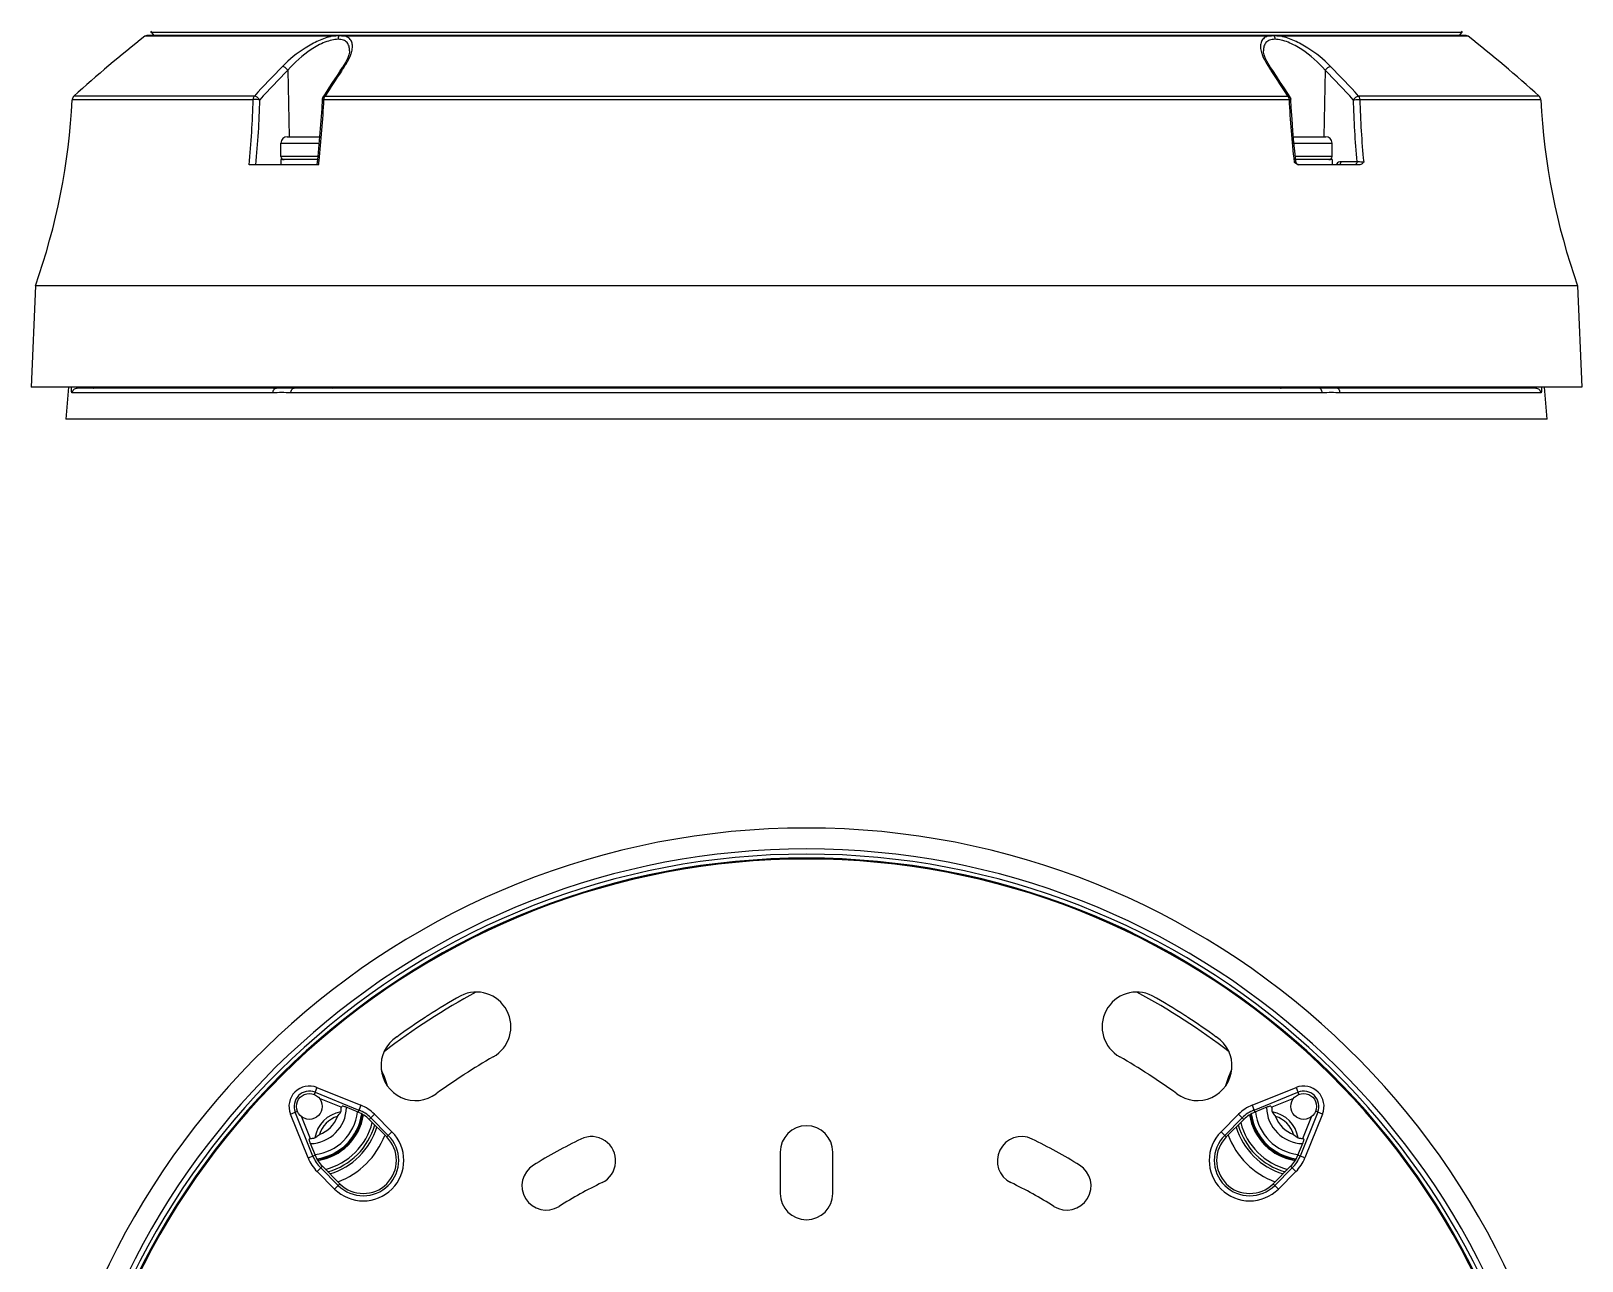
# Model space of a CAD drawing. Header units: millimetres. Extents: x 42 to 799, y 30 to 564.
# Drawn here: x 413.8 to 563.8, y 172 to 290.9 of the extents above; entities that cross this region are included whole.
import ezdxf

# ---------------------------------------------------------------- set-up
doc = ezdxf.new("R2010")
doc.units = ezdxf.units.MM
doc.header["$LTSCALE"] = 46.255
doc.layers.get('0').update_dxf_attribs({"linetype": 'CONTINUOUS'})
doc.layers.add('02___PRT_ALL_AXES', color=7, linetype='CONTINUOUS')

msp = doc.modelspace()

# ---------------------------------------------------------------- linework, layer by layer
at = {"color": 7, "linetype": 'Continuous'}
for p, q in [((442.86, 290.377), (424.77, 290.377)), ((552.574, 290.441), (424.956, 290.441)), ((552.184, 290.729), (425.346, 290.729)), ((425.419, 290.729), (425.643, 290.441)), ((533.353, 290.377), (444.179, 290.377)), ((552.759, 290.377), (534.671, 290.377)), ((552.111, 290.729), (551.887, 290.441)), ((444.566, 288.973), (444.566, 288.976)), ((532.963, 288.975), (532.963, 288.972)), ((438.601, 287.107), (438.724, 280.66)), ((443.665, 287.037), (443.89, 287.371)), ((444.02, 287.57), (443.89, 287.371)), ((443.981, 287.309), (444.091, 287.472)), ((443.981, 287.31), (444.091, 287.472)), ((444.24, 287.952), (444.02, 287.57)), ((533.501, 287.584), (533.284, 287.963)), ((533.439, 287.472), (533.549, 287.31)), ((533.439, 287.472), (533.549, 287.309)), ((533.639, 287.371), (533.501, 287.584)), ((533.852, 287.056), (533.639, 287.371)), ((538.928, 287.107), (538.806, 280.66)), ((435.243, 284.25), (417.755, 284.25)), ((435.367, 284.595), (417.918, 284.595)), ((442.211, 284.818), (442.003, 284.493)), ((535.433, 284.25), (442.097, 284.25)), ((442.205, 284.595), (535.325, 284.595)), ((535.527, 284.493), (535.307, 284.838)), ((559.611, 284.595), (542.163, 284.595)), ((559.775, 284.25), (542.287, 284.25)), ((438.532, 280.656), (441.671, 280.656)), ((535.859, 280.656), (538.998, 280.656)), ((437.932, 278.756), (437.932, 280.056)), ((437.932, 280.056), (441.618, 280.056)), ((535.911, 280.056), (539.598, 280.056)), ((539.598, 278.756), (539.598, 280.056)), ((441.577, 277.956), (434.85, 277.956)), ((441.493, 278.756), (437.932, 278.756)), ((437.932, 278.456), (437.932, 277.956)), ((441.461, 278.456), (437.932, 278.456)), ((539.598, 278.756), (536.037, 278.756)), ((539.598, 278.456), (536.069, 278.456)), ((542.293, 277.956), (536.391, 277.956)), ((539.598, 278.456), (539.598, 277.956)), ((542, 278.246), (540.436, 278.246)), ((563.765, 256.456), (413.765, 256.456)), ((417.377, 256.456), (417.12, 253.356)), ((437.159, 255.9), (417.746, 255.9)), ((437.517, 256.356), (418.239, 256.356)), ((435.883, 256.456), (435.876, 256.356)), ((435.99, 256.356), (435.998, 256.456)), ((538.653, 255.9), (438.877, 255.9)), ((538.307, 256.356), (439.223, 256.356)), ((445.251, 256.456), (445.251, 256.356)), ((445.922, 256.456), (445.922, 256.356)), ((446.491, 256.356), (446.484, 256.456)), ((446.638, 256.356), (446.63, 256.456)), ((530.9, 256.456), (530.892, 256.356)), ((531.046, 256.456), (531.038, 256.356)), ((531.046, 256.456), (531.038, 256.356)), ((531.608, 256.356), (531.608, 256.456)), ((532.278, 256.356), (532.279, 256.456)), ((559.291, 256.356), (540.013, 256.356)), ((559.784, 255.9), (540.371, 255.9)), ((541.532, 256.456), (541.539, 256.356)), ((541.653, 256.356), (541.646, 256.456)), ((547.652, 256.356), (547.661, 256.456)), ((548.649, 256.356), (548.657, 256.456)), ((550.381, 256.356), (550.372, 256.456)), ((551.377, 256.356), (551.369, 256.456)), ((560.41, 253.356), (560.153, 256.456)), ((560.41, 253.356), (417.12, 253.356)), ((441.418, 188.734), (441.149, 188.065)), ((441.232, 188.272), (445.482, 186.559)), ((441.418, 188.734), (445.668, 187.021)), ((443.776, 186.818), (441.675, 187.665)), ((531.861, 187.021), (536.112, 188.734)), ((532.048, 186.559), (536.298, 188.272)), ((535.855, 187.665), (533.754, 186.818)), ((536.112, 188.734), (536.381, 188.065)), ((438.854, 186.169), (439.522, 186.439)), ((440.567, 181.919), (438.854, 186.169)), ((441.029, 182.105), (439.316, 186.356)), ((445.399, 186.353), (444.166, 186.85)), ((445.668, 187.021), (445.399, 186.353)), ((446.466, 185.647), (446.975, 186.157)), ((446.975, 186.157), (448.672, 184.46)), ((528.857, 184.46), (530.554, 186.157)), ((530.554, 186.157), (531.064, 185.647)), ((531.861, 187.021), (532.131, 186.353)), ((533.364, 186.85), (532.131, 186.353)), ((538.214, 186.356), (536.501, 182.105)), ((538.676, 186.169), (536.963, 181.919)), ((538.676, 186.169), (538.008, 186.439)), ((439.923, 185.913), (440.769, 183.812)), ((446.466, 185.647), (448.163, 183.95)), ((446.623, 185.805), (448.32, 184.108)), ((529.21, 184.108), (530.907, 185.805)), ((529.367, 183.95), (531.064, 185.647)), ((536.76, 183.812), (537.607, 185.913)), ((440.738, 183.422), (441.235, 182.189)), ((448.163, 183.95), (448.672, 184.46)), ((528.857, 184.46), (529.367, 183.95)), ((536.295, 182.189), (536.792, 183.422)), ((440.567, 181.919), (441.235, 182.189)), ((486.222, 182.493), (486.222, 178.493)), ((491.308, 178.493), (491.308, 182.493)), ((536.963, 181.919), (536.295, 182.189)), ((441.431, 180.612), (441.94, 181.122)), ((443.128, 178.915), (441.431, 180.612)), ((443.48, 179.267), (441.783, 180.965)), ((443.637, 179.425), (441.94, 181.122)), ((535.59, 181.122), (533.892, 179.425)), ((535.747, 180.965), (534.05, 179.267)), ((536.099, 180.612), (534.402, 178.915)), ((535.59, 181.122), (536.099, 180.612)), ((443.128, 178.915), (443.637, 179.425)), ((533.892, 179.425), (534.402, 178.915))]:
    msp.add_line(p, q, dxfattribs=at)
for points in [[(444.566, 288.972), (444.555, 288.843), (444.501, 288.591), (444.398, 288.294), (444.24, 287.952)], [(533.284, 287.963), (533.128, 288.301), (533.027, 288.596), (532.975, 288.845), (532.963, 288.972)], [(443.665, 287.037), (443.298, 286.488), (442.934, 285.936), (442.571, 285.379), (442.211, 284.818)], [(535.307, 284.838), (534.946, 285.399), (534.583, 285.955), (534.219, 286.508), (533.852, 287.056)], [(441.926, 284.252), (441.876, 283.408), (441.798, 282.238), (441.707, 281.07), (441.605, 279.905), (441.492, 278.742), (441.408, 277.956)], [(536.093, 278.224), (536.013, 278.986), (535.906, 280.106), (535.81, 281.229), (535.724, 282.354), (535.649, 283.48), (535.604, 284.252)]]:
    msp.add_lwpolyline(points, dxfattribs=at)
for centre in [(440.682, 186.906), (536.848, 186.906)]:
    msp.add_circle(centre, 1.25, dxfattribs=at)
for centre, radius, start, end in [((424.956, 290.141), 0.3, 90, 128.18222), ((425.546, 290.729), 0.2, 127.81718, 180), ((551.984, 290.729), 0.2, 0, 52.18282), ((552.574, 290.141), 0.3, 51.81778, 90), ((518.739, 208.468), 112.899, 135.59127, 137.60047), ((518.955, 208.402), 112.477, 135.59379, 137.6027), ((539.517, 222.849), 115.248, 146.16655, 147.60422), ((536.508, 224.845), 111.638, 145.97696, 146.15775), ((539.191, 291.377), 6.952, 210.94386, 214.17171), ((440.988, 224.822), 111.679, 33.82067, 34.02302), ((438.759, 223.336), 114.358, 32.39014, 33.81789), ((458.322, 208.163), 112.826, 42.4004, 44.40311), ((458.537, 208.227), 113.249, 42.40264, 44.40562), ((353.84, 287.552), 64, 340.56418, 357.0427), ((418.254, 284.225), 0.5, 132.13434, 177.0427), ((360.45, 285.766), 74.809, 354.00791, 358.83943), ((360.38, 285.793), 75.528, 354.04454, 358.82363), ((326.299, 290.645), 115.974, 353.91103, 356.83907), ((442.427, 284.225), 0.501, 170.50135, 176.86449), ((534.682, 284.225), 0.751, 1.94263, 6.90437), ((651.517, 290.669), 116.262, 183.16469, 186.1505), ((535.103, 284.225), 0.501, 3.13551, 9.49865), ((616.995, 285.783), 75.372, 181.17127, 185.73898), ((616.921, 285.755), 74.65, 181.15526, 185.7994), ((559.276, 284.225), 0.5, 2.9573, 47.86566), ((623.69, 287.552), 64, 182.9573, 199.43582), ((438.532, 280.056), 0.6, 90, 180), ((538.998, 280.056), 0.6, 0, 90), ((438.232, 278.756), 0.3, 180, 270), ((327.349, 290.538), 114.919, 353.71445, 353.90872), ((536.391, 278.256), 0.3, 186.13242, 269.95817), ((539.298, 278.756), 0.3, 270, 360), ((540.534, 277.671), 0.61, 141.50484, 148.48165), ((437.197, 256.656), 0.3, 270, 317.85528), ((540.333, 256.656), 0.3, 222.14472, 270), ((488.765, 138.823), 75, 278.26948, 261.73052), ((488.765, 138.823), 72.976, 281.61497, 258.384), ((488.765, 138.823), 72.477, 281.61622, 258.38378), ((488.765, 138.823), 72.091, 281.4125, 258.5875), ((488.765, 138.823), 72, 5.69363, 174.30637), ((488.765, 138.823), 67.627, 119.64039, 122.76006), ((456.829, 194.618), 3.343, 299.07016, 116.84705), ((520.701, 194.618), 3.343, 63.15295, 240.92984), ((488.765, 138.823), 67.627, 57.23994, 60.35961), ((488.765, 138.823), 67.627, 123.05043, 125.87973), ((453.84, 192.798), 3.343, 119.96672, 125.84377), ((523.69, 192.798), 3.343, 54.15623, 60.03328), ((488.765, 138.823), 67.627, 54.12027, 56.94957), ((450.954, 190.817), 3.343, 123.08639, 306.74033), ((526.576, 190.817), 3.343, 233.25967, 56.91361), ((488.765, 138.823), 60.946, 119.82481, 122.866), ((488.765, 138.823), 60.946, 57.134, 60.17519), ((488.765, 138.823), 60.946, 122.94448, 125.98568), ((453.84, 192.798), 3.343, 302.18983, 303.62066), ((523.69, 192.798), 3.343, 236.37934, 237.81017), ((488.765, 138.823), 60.946, 54.01432, 57.05552), ((440.682, 186.906), 1.971, 68.05199, 201.94801), ((440.682, 186.906), 1.473, 68.05199, 201.94801), ((536.848, 186.906), 1.971, 338.05199, 111.94801), ((536.848, 186.906), 1.473, 338.05199, 111.94801), ((444.203, 183.385), 3.025, 98.98687, 171.01313), ((436.649, 191.403), 8.686, 320.99771, 324.61212), ((440.682, 186.906), 3.095, 350.0746, 358.37554), ((444.203, 183.385), 3.2, 45, 68.05199), ((444.203, 183.385), 3.423, 45, 68.05199), ((444.203, 183.385), 3.921, 45, 68.05199), ((533.327, 183.385), 3.921, 111.94801, 135), ((533.327, 183.385), 3.423, 111.94801, 135), ((533.327, 183.385), 3.2, 111.94801, 135), ((536.848, 186.906), 3.095, 181.62446, 189.9254), ((533.327, 183.385), 3.025, 8.98687, 81.01313), ((444.203, 183.385), 2.675, 107.48482, 162.51518), ((440.682, 186.906), 2.886, 289.64127, 340.35873), ((488.765, 182.493), 2.543, 0, 180), ((533.327, 183.385), 2.675, 17.48482, 72.51518), ((536.848, 186.906), 2.886, 199.64127, 250.35873), ((440.682, 186.906), 3.095, 271.62446, 279.9254), ((445.9, 181.688), 3.921, 225, 45), ((445.9, 181.688), 3.423, 225, 45), ((445.9, 181.688), 3.2, 225, 45), ((488.765, 138.823), 49.95, 115.90628, 121.92457), ((467.965, 181.646), 2.343, 295.90628, 115.90628), ((509.564, 181.646), 2.343, 64.09372, 244.09372), ((488.765, 138.823), 49.95, 58.07543, 64.09372), ((531.63, 181.688), 3.921, 135, 315), ((531.63, 181.688), 3.423, 135, 315), ((531.63, 181.688), 3.2, 135, 315), ((541.345, 190.939), 8.686, 230.99771, 234.61212), ((536.848, 186.906), 3.095, 260.0746, 268.37554), ((444.203, 183.385), 3.921, 201.94801, 225), ((444.203, 183.385), 3.423, 201.94801, 225), ((444.203, 183.385), 3.2, 201.94801, 225), ((533.327, 183.385), 3.2, 315, 338.05199), ((533.327, 183.385), 3.423, 315, 338.05199), ((533.327, 183.385), 3.921, 315, 338.05199), ((463.59, 179.229), 2.343, 121.92457, 301.92457), ((513.939, 179.229), 2.343, 238.07543, 58.07543), ((488.765, 138.823), 45.264, 115.90628, 121.92457), ((488.765, 138.823), 45.264, 58.07543, 64.09372), ((488.765, 178.493), 2.543, 180, 360)]:
    msp.add_arc(centre, radius, start, end, dxfattribs=at)
for centre, major_axis, start_param, end_param in [((441.538, 189.03), (1.429, 3.546), -1.894234, -1.8530957), ((535.992, 189.03), (-1.429, 3.546), -4.4300896, -4.3889514), ((438.558, 186.05), (3.546, 1.429), -1.288497, -1.2473587), ((538.972, 186.05), (3.546, -1.429), -1.894234, -1.8530957)]:
    msp.add_ellipse(centre, major_axis=major_axis, ratio=0.8007313, start_param=start_param, end_param=end_param, dxfattribs=at)
for points, knots in [([(442.86, 290.377), (442.417, 290.282), (441.524, 289.96), (439.872, 289.051), (438.746, 288.144), (438.087, 287.472)], [0, 0, 0, 0, 0.2406952, 0.5000528, 1, 1, 1, 1]), ([(443.459, 290.087), (443.258, 290.087), (442.825, 290.025), (441.929, 289.73), (440.398, 288.882), (439.255, 287.864), (438.601, 287.107)], [0, 0, 0, 0, 0.103777, 0.2231851, 0.4846167, 1, 1, 1, 1]), ([(443.55, 290.41), (443.494, 290.41), (443.263, 290.407), (443.032, 290.395), (442.858, 290.377)], [0, 0, 0, 0, 0.2419941, 1, 1, 1, 1]), ([(443.55, 290.41), (443.535, 290.387), (443.482, 290.288), (443.458, 290.173), (443.456, 290.087)], [0, 0, 0, 0, 0.2368611, 1, 1, 1, 1]), ([(444.566, 288.975), (444.572, 289.121), (444.55, 289.406), (444.35, 289.797), (443.954, 290.048), (443.633, 290.087), (443.459, 290.087)], [0, 0, 0, 0, 0.2456938, 0.4708364, 0.7086544, 1, 1, 1, 1]), ([(444.18, 290.377), (444.129, 290.383), (443.92, 290.404), (443.709, 290.41), (443.55, 290.41)], [0, 0, 0, 0, 0.2418744, 1, 1, 1, 1]), ([(444.792, 288.923), (444.831, 289.079), (444.878, 289.381), (444.818, 289.822), (444.579, 290.191), (444.32, 290.33), (444.179, 290.377)], [0, 0, 0, 0, 0.2751563, 0.5171299, 0.7460749, 1, 1, 1, 1]), ([(533.353, 290.377), (533.204, 290.327), (532.93, 290.179), (532.692, 289.773), (532.654, 289.296), (532.72, 288.972), (532.77, 288.804)], [0, 0, 0, 0, 0.2502739, 0.4766011, 0.7200102, 1, 1, 1, 1]), ([(534.077, 290.087), (533.902, 290.087), (533.579, 290.049), (533.182, 289.798), (532.98, 289.407), (532.958, 289.122), (532.963, 288.975)], [0, 0, 0, 0, 0.2917928, 0.5296474, 0.7545456, 1, 1, 1, 1]), ([(533.979, 290.41), (533.925, 290.41), (533.715, 290.407), (533.505, 290.396), (533.35, 290.377)], [0, 0, 0, 0, 0.2591963, 1, 1, 1, 1]), ([(533.979, 290.41), (533.994, 290.387), (534.048, 290.288), (534.072, 290.173), (534.074, 290.087)], [0, 0, 0, 0, 0.2370382, 1, 1, 1, 1]), ([(534.672, 290.377), (534.613, 290.383), (534.382, 290.403), (534.151, 290.41), (533.979, 290.41)], [0, 0, 0, 0, 0.2572792, 1, 1, 1, 1]), ([(538.928, 287.107), (538.276, 287.863), (537.134, 288.879), (535.606, 289.728), (534.711, 290.024), (534.278, 290.087), (534.077, 290.087)], [0, 0, 0, 0, 0.5151363, 0.776604, 0.8960858, 1, 1, 1, 1]), ([(539.443, 287.472), (538.784, 288.144), (537.658, 289.051), (536.007, 289.959), (535.114, 290.282), (534.671, 290.377)], [0, 0, 0, 0, 0.4998418, 0.7592316, 1, 1, 1, 1]), ([(444.356, 287.895), (444.387, 287.948), (444.501, 288.154), (444.602, 288.368), (444.666, 288.53)], [0, 0, 0, 0, 0.2614376, 1, 1, 1, 1]), ([(444.666, 288.53), (444.679, 288.563), (444.727, 288.692), (444.768, 288.824), (444.792, 288.923)], [0, 0, 0, 0, 0.2589219, 1, 1, 1, 1]), ([(532.77, 288.804), (532.777, 288.78), (532.807, 288.682), (532.842, 288.585), (532.871, 288.512)], [0, 0, 0, 0, 0.2436241, 1, 1, 1, 1]), ([(532.871, 288.512), (532.894, 288.454), (532.999, 288.21), (533.125, 287.975), (533.228, 287.802)], [0, 0, 0, 0, 0.2374451, 1, 1, 1, 1]), ([(438.601, 287.107), (438.532, 287.203), (438.379, 287.353), (438.182, 287.463), (438.087, 287.472)], [0, 0, 0, 0, 0.5531887, 1, 1, 1, 1]), ([(443.89, 287.371), (443.9, 287.385), (443.952, 287.443), (444.032, 287.467), (444.091, 287.472)], [0, 0, 0, 0, 0.2320246, 1, 1, 1, 1]), ([(444.091, 287.472), (444.115, 287.507), (444.207, 287.646), (444.294, 287.787), (444.356, 287.895)], [0, 0, 0, 0, 0.2560551, 1, 1, 1, 1]), ([(533.639, 287.371), (533.629, 287.385), (533.578, 287.443), (533.498, 287.467), (533.439, 287.472)], [0, 0, 0, 0, 0.2320256, 1, 1, 1, 1]), ([(538.928, 287.107), (538.998, 287.203), (539.151, 287.353), (539.348, 287.463), (539.443, 287.472)], [0, 0, 0, 0, 0.5531887, 1, 1, 1, 1]), ([(435.367, 284.595), (435.348, 284.573), (435.278, 284.47), (435.247, 284.345), (435.243, 284.25)], [0, 0, 0, 0, 0.2369778, 1, 1, 1, 1]), ([(435.892, 284.242), (435.722, 284.252), (435.506, 284.256), (435.289, 284.252), (435.243, 284.25)], [0, 0, 0, 0, 0.7862251, 1, 1, 1, 1]), ([(435.892, 284.242), (435.819, 284.336), (435.661, 284.481), (435.462, 284.587), (435.367, 284.595)], [0, 0, 0, 0, 0.5517313, 1, 1, 1, 1]), ([(441.926, 284.252), (441.926, 284.256), (441.95, 284.25), (441.975, 284.256), (442.032, 284.252), (442.073, 284.251), (442.097, 284.25)], [0, 0, 0, 0, 0.0671776, 0.2633233, 0.5804726, 1, 1, 1, 1]), ([(442.003, 284.493), (442.013, 284.508), (442.064, 284.567), (442.145, 284.591), (442.205, 284.595)], [0, 0, 0, 0, 0.2293246, 1, 1, 1, 1]), ([(535.325, 284.595), (535.339, 284.577), (535.391, 284.491), (535.419, 284.391), (535.428, 284.315)], [0, 0, 0, 0, 0.2325573, 1, 1, 1, 1]), ([(535.527, 284.493), (535.517, 284.508), (535.466, 284.567), (535.384, 284.591), (535.325, 284.595)], [0, 0, 0, 0, 0.2293246, 1, 1, 1, 1]), ([(535.604, 284.252), (535.604, 284.256), (535.58, 284.25), (535.555, 284.256), (535.497, 284.252), (535.457, 284.251), (535.433, 284.25)], [0, 0, 0, 0, 0.0671776, 0.2633233, 0.5804726, 1, 1, 1, 1]), ([(541.638, 284.242), (541.71, 284.336), (541.869, 284.481), (542.067, 284.587), (542.163, 284.595)], [0, 0, 0, 0, 0.5517313, 1, 1, 1, 1]), ([(541.638, 284.242), (541.808, 284.252), (542.024, 284.256), (542.24, 284.252), (542.287, 284.25)], [0, 0, 0, 0, 0.7862251, 1, 1, 1, 1]), ([(542.287, 284.25), (542.285, 284.283), (542.272, 284.405), (542.221, 284.526), (542.163, 284.595)], [0, 0, 0, 0, 0.2630761, 1, 1, 1, 1]), ([(535.925, 278.212), (535.949, 278.212), (535.989, 278.212), (536.046, 278.214), (536.071, 278.217), (536.093, 278.22), (536.093, 278.224)], [0, 0, 0, 0, 0.4229382, 0.737289, 0.9301418, 1, 1, 1, 1]), ([(536.391, 277.956), (536.365, 277.956), (536.253, 277.971), (536.153, 278.028), (536.084, 278.078)], [0, 0, 0, 0, 0.2367991, 1, 1, 1, 1]), ([(540.436, 278.246), (540.365, 278.246), (540.218, 278.208), (540.104, 278.109), (540.057, 278.051)], [0, 0, 0, 0, 0.4846183, 1, 1, 1, 1]), ([(540.436, 278.246), (540.435, 278.208), (540.426, 278.101), (540.35, 277.956), (540.273, 277.956)], [0, 0, 0, 0, 0.3257965, 1, 1, 1, 1]), ([(542, 278.246), (541.999, 278.208), (541.99, 278.101), (541.914, 277.956), (541.837, 277.956)], [0, 0, 0, 0, 0.3257964, 1, 1, 1, 1]), ([(542.653, 278.212), (542.607, 278.212), (542.389, 278.215), (542.171, 278.229), (542, 278.246)], [0, 0, 0, 0, 0.2144183, 1, 1, 1, 1]), ([(542.653, 278.212), (542.629, 278.18), (542.54, 278.064), (542.402, 277.956), (542.293, 277.956)], [0, 0, 0, 0, 0.2721494, 1, 1, 1, 1]), ([(417.746, 255.9), (417.729, 255.9), (417.694, 255.962), (417.681, 256.067), (417.666, 256.245), (417.667, 256.379), (417.669, 256.456)], [0, 0, 0, 0, 0.0913103, 0.2903407, 0.5998263, 1, 1, 1, 1]), ([(417.746, 255.9), (417.756, 256.02), (417.87, 256.261), (418.119, 256.356), (418.239, 256.356)], [0, 0, 0, 0, 0.5017899, 1, 1, 1, 1]), ([(418.239, 256.356), (418.231, 256.356), (418.189, 256.37), (418.178, 256.422), (418.171, 256.456)], [0, 0, 0, 0, 0.1792023, 1, 1, 1, 1]), ([(419.766, 256.356), (419.776, 256.356), (419.803, 256.371), (419.853, 256.39), (419.918, 256.421), (419.966, 256.444), (419.991, 256.456)], [0, 0, 0, 0, 0.1204912, 0.357222, 0.6601372, 1, 1, 1, 1]), ([(437.159, 255.9), (437.166, 256.015), (437.218, 256.185), (437.376, 256.329), (437.472, 256.356), (437.517, 256.356)], [0, 0, 0, 0, 0.5489303, 0.7859021, 1, 1, 1, 1]), ([(438.877, 255.9), (438.589, 255.9), (438.016, 255.955), (437.443, 255.9), (437.159, 255.9)], [0, 0, 0, 0, 0.5032409, 1, 1, 1, 1]), ([(439.223, 256.356), (438.906, 256.356), (438.338, 256.377), (437.769, 256.356), (437.517, 256.356)], [0, 0, 0, 0, 0.557029, 1, 1, 1, 1]), ([(438.877, 255.9), (438.881, 255.96), (438.902, 256.075), (438.977, 256.225), (439.087, 256.329), (439.18, 256.356), (439.223, 256.356)], [0, 0, 0, 0, 0.2897307, 0.5567657, 0.7910003, 1, 1, 1, 1]), ([(442.753, 256.455), (442.762, 256.44), (442.802, 256.388), (442.868, 256.356), (442.915, 256.356)], [0, 0, 0, 0, 0.2744462, 1, 1, 1, 1]), ([(534.615, 256.356), (534.63, 256.356), (534.695, 256.365), (534.75, 256.413), (534.777, 256.455)], [0, 0, 0, 0, 0.2381809, 1, 1, 1, 1]), ([(540.013, 256.356), (539.761, 256.356), (539.192, 256.377), (538.624, 256.356), (538.307, 256.356)], [0, 0, 0, 0, 0.4429674, 1, 1, 1, 1]), ([(538.653, 255.9), (538.649, 255.96), (538.627, 256.075), (538.553, 256.225), (538.443, 256.329), (538.35, 256.356), (538.307, 256.356)], [0, 0, 0, 0, 0.2897311, 0.5567665, 0.791001, 1, 1, 1, 1]), ([(540.371, 255.9), (540.086, 255.9), (539.514, 255.955), (538.941, 255.9), (538.653, 255.9)], [0, 0, 0, 0, 0.4967595, 1, 1, 1, 1]), ([(540.371, 255.9), (540.364, 256.015), (540.312, 256.185), (540.153, 256.329), (540.058, 256.356), (540.013, 256.356)], [0, 0, 0, 0, 0.5489309, 0.7859026, 1, 1, 1, 1]), ([(559.358, 256.455), (559.356, 256.441), (559.347, 256.403), (559.317, 256.356), (559.291, 256.356)], [0, 0, 0, 0, 0.3595769, 1, 1, 1, 1]), ([(559.291, 256.356), (559.411, 256.356), (559.66, 256.26), (559.773, 256.02), (559.784, 255.9)], [0, 0, 0, 0, 0.4982107, 1, 1, 1, 1]), ([(559.861, 256.455), (559.863, 256.379), (559.864, 256.244), (559.849, 256.066), (559.835, 255.962), (559.801, 255.9), (559.784, 255.9)], [0, 0, 0, 0, 0.4002789, 0.7098168, 0.9087327, 1, 1, 1, 1]), ([(444.166, 186.85), (444.13, 186.864), (444.063, 186.89), (443.974, 186.921), (443.91, 186.94), (443.88, 186.945), (443.868, 186.946), (443.867, 186.943)], [0, 0, 0, 0, 0.3637602, 0.6834355, 0.9079282, 0.9714195, 1, 1, 1, 1]), ([(533.663, 186.943), (533.662, 186.946), (533.65, 186.945), (533.619, 186.94), (533.556, 186.921), (533.467, 186.89), (533.399, 186.864), (533.364, 186.85)], [0, 0, 0, 0, 0.0285805, 0.0920718, 0.3165645, 0.6362398, 1, 1, 1, 1]), ([(533.799, 186.373), (533.823, 186.338), (533.93, 186.19), (534.042, 186.046), (534.13, 185.936)], [0, 0, 0, 0, 0.2285814, 1, 1, 1, 1]), ([(440.644, 183.721), (440.642, 183.719), (440.643, 183.708), (440.647, 183.677), (440.667, 183.614), (440.698, 183.525), (440.724, 183.457), (440.738, 183.422)], [0, 0, 0, 0, 0.0285805, 0.0920718, 0.3165645, 0.6362398, 1, 1, 1, 1]), ([(441.215, 183.857), (441.249, 183.881), (441.397, 183.988), (441.542, 184.1), (441.652, 184.188)], [0, 0, 0, 0, 0.2285814, 1, 1, 1, 1]), ([(536.792, 183.422), (536.806, 183.457), (536.832, 183.525), (536.863, 183.614), (536.883, 183.677), (536.887, 183.708), (536.888, 183.719), (536.886, 183.721)], [0, 0, 0, 0, 0.3637602, 0.6834355, 0.9079282, 0.9714195, 1, 1, 1, 1])]:
    msp.add_open_spline(points, degree=3, knots=knots, dxfattribs=at)
for points in [[(442.003, 284.493), (441.968, 284.437), (441.943, 284.373), (441.932, 284.307)], [(442.097, 284.25), (442.099, 284.314), (442.109, 284.378), (442.128, 284.439)], [(442.128, 284.439), (442.14, 284.477), (442.156, 284.514), (442.175, 284.549)], [(442.175, 284.549), (442.184, 284.565), (442.194, 284.58), (442.205, 284.595)], [(535.527, 284.493), (535.562, 284.437), (535.587, 284.373), (535.598, 284.307)], [(536.005, 278.141), (535.978, 278.164), (535.951, 278.188), (535.925, 278.212)], [(536.084, 278.078), (536.057, 278.098), (536.031, 278.119), (536.005, 278.141)]]:
    msp.add_open_spline(points, degree=3, dxfattribs=at)
at = {"layer": '02___PRT_ALL_AXES', "color": 7, "linetype": 'Continuous'}
for p, q in [((414.193, 266.256), (413.765, 256.456)), ((563.337, 266.256), (414.193, 266.256)), ((563.337, 266.256), (563.765, 256.456)), ((420.618, 256.456), (420.627, 256.356)), ((420.636, 256.33), (420.624, 256.456)), ((420.636, 256.33), (420.624, 256.456)), ((420.901, 256.33), (420.891, 256.456)), ((420.901, 256.33), (420.891, 256.456)), ((421.391, 256.341), (421.382, 256.456)), ((421.391, 256.341), (421.382, 256.456)), ((427.224, 256.341), (427.23, 256.456)), ((427.723, 256.341), (427.729, 256.456))]:
    msp.add_line(p, q, dxfattribs=at)
for centre, radius, start, end in [((505.132, 188.191), 130, 128.18222, 132.13434), ((472.398, 188.191), 130, 47.86566, 51.81778), ((488.765, 138.823), 67.22, 118.39427, 127.43581), ((488.765, 138.823), 67.22, 52.56122, 61.61354), ((440.682, 186.906), 7.811, 14.59104, 26.88587), ((536.848, 186.906), 7.811, 153.16917, 165.30507), ((440.682, 186.906), 3.6, 271.60095, 358.39905), ((440.682, 186.906), 4.687, 276.72992, 353.27008), ((440.682, 186.906), 5.123, 278.1052, 351.8948), ((440.682, 186.906), 5.226, 278.55119, 351.44881), ((440.682, 186.906), 5.293, 278.86094, 351.13906), ((536.848, 186.906), 5.293, 188.86094, 261.13906), ((536.848, 186.906), 5.226, 188.55119, 261.44881), ((536.848, 186.906), 5.123, 188.1052, 261.8948), ((536.848, 186.906), 4.687, 186.72992, 263.27008), ((536.848, 186.906), 3.6, 181.60095, 268.39905), ((440.682, 186.906), 6.28, 284.32443, 345.67556), ((440.682, 186.906), 6.575, 285.82553, 344.17447), ((440.682, 186.906), 6.827, 287.00574, 342.98696), ((536.848, 186.906), 6.827, 197.00554, 252.98552), ((536.848, 186.906), 6.575, 195.82553, 254.17447), ((536.848, 186.906), 6.28, 194.32443, 255.67556), ((440.682, 186.906), 7.811, 290.79596, 339.01411), ((536.848, 186.906), 7.811, 200.80468, 249.2046)]:
    msp.add_arc(centre, radius, start, end, dxfattribs=at)

doc.saveas('drawing.dxf')
